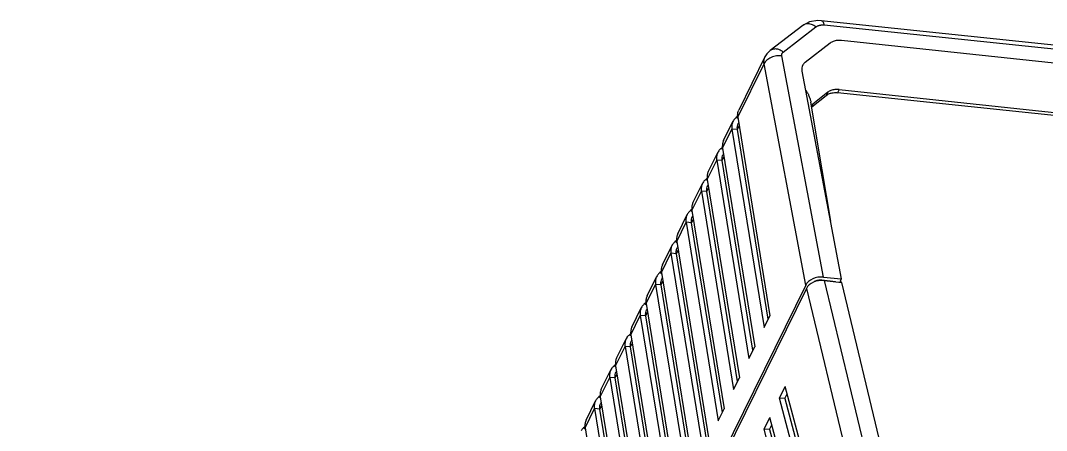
# Model space of a CAD drawing. Header units: millimetres. Extents: x 10368 to 13229, y -13270 to -11269.
# Drawn here: x 12798.2 to 12906.8, y -12349.1 to -12305.8 of the extents above; entities that cross this region are included whole.
import ezdxf

# ---------------------------------------------------------------- set-up
doc = ezdxf.new("R2010")
doc.units = ezdxf.units.MM

# ---------------------------------------------------------------- blocks, each defined once
blk = doc.blocks.new('u59')
at = {"color": 7, "linetype": 'Continuous'}
for p, q in [((-317.177, 69.942), (-234.061, 238.747)), ((-317.109, 69.585), (-234.008, 238.361)), ((-313.28, 84.862), (-318.976, 106.067)), ((-318.405, 106.062), (-312.704, 84.837)), ((-293.751, 84.685), (-297.154, 105.667)), ((-319.021, 104.81), (-313.32, 83.586)), ((-294.751, 82.652), (-298.155, 103.634)), ((-314.897, 81.578), (-320.593, 102.783)), ((-320.022, 102.778), (-314.321, 81.553)), ((-295.368, 81.401), (-298.771, 102.383)), ((-298.585, 102.76), (-295.331, 82.696)), ((-320.637, 101.522), (-314.937, 80.302)), ((-296.368, 79.368), (-299.772, 100.35)), ((-296.985, 78.117), (-300.388, 99.099)), ((-300.202, 99.475), (-296.948, 79.412)), ((-297.986, 76.084), (-301.389, 97.066)), ((-317.177, 69.942), (-323.418, 95.874)), ((-298.602, 74.833), (-302.005, 95.815)), ((-301.819, 96.191), (-298.565, 76.128)), ((-319.059, 69.105), (-325.3, 95.038)), ((-326.795, 93.703), (-320.922, 69.302)), ((-299.603, 72.8), (-303.006, 93.782)), ((-300.219, 71.549), (-303.622, 92.531)), ((-303.436, 92.907), (-300.182, 72.844)), ((-301.22, 69.516), (-304.623, 90.498)), ((-301.836, 68.265), (-305.239, 89.246)), ((-305.053, 89.623), (-301.799, 69.56)), ((-302.837, 66.232), (-306.24, 87.214)), ((-303.453, 64.98), (-306.856, 85.962)), ((-306.67, 86.339), (-303.416, 66.276)), ((-313.28, 84.862), (-313.527, 84.359)), ((-312.704, 84.837), (-313.32, 83.586)), ((-313.28, 84.862), (-312.704, 84.837)), ((-293.772, 84.82), (-293.595, 84.696)), ((-293.75, 84.573), (-293.595, 84.696)), ((-307.857, 83.929), (-308.473, 82.678)), ((-304.454, 62.948), (-307.857, 83.929)), ((-293.858, 83.877), (-294.859, 81.844)), ((-293.751, 84.685), (-294.751, 82.652)), ((-305.07, 61.696), (-308.473, 82.678)), ((-308.287, 83.055), (-305.033, 62.992)), ((-295.331, 82.696), (-295.517, 82.32)), ((-295.331, 82.696), (-294.751, 82.652)), ((-314.897, 81.578), (-315.144, 81.075)), ((-314.321, 81.553), (-314.937, 80.302)), ((-314.897, 81.578), (-314.321, 81.553)), ((-295.461, 81.979), (-295.414, 82.075)), ((-295.389, 81.535), (-295.212, 81.412)), ((-309.474, 80.645), (-310.09, 79.394)), ((-306.071, 59.663), (-309.474, 80.645)), ((-295.475, 80.593), (-296.476, 78.56)), ((-295.368, 81.401), (-296.368, 79.368)), ((-295.367, 81.289), (-295.212, 81.412)), ((-306.687, 58.412), (-310.09, 79.394)), ((-309.904, 79.771), (-306.65, 59.708)), ((-296.948, 79.412), (-297.134, 79.036)), ((-296.948, 79.412), (-296.368, 79.368)), ((-297.078, 78.695), (-297.031, 78.791)), ((-297.006, 78.251), (-296.829, 78.128)), ((-311.091, 77.361), (-311.707, 76.11)), ((-307.688, 56.379), (-311.091, 77.361)), ((-297.092, 77.309), (-298.093, 75.276)), ((-296.985, 78.117), (-297.986, 76.084)), ((-296.984, 78.005), (-296.829, 78.128)), ((-308.304, 55.128), (-311.707, 76.11)), ((-311.521, 76.487), (-308.267, 56.423)), ((-298.565, 76.128), (-298.751, 75.751)), ((-298.565, 76.128), (-297.986, 76.084)), ((-320.647, 48.926), (-569.906, 75.262)), ((-569.744, 75.59), (-320.486, 49.254)), ((-298.695, 75.411), (-298.648, 75.507)), ((-298.623, 74.967), (-298.446, 74.843)), ((-312.708, 74.077), (-313.324, 72.826)), ((-309.305, 53.095), (-312.708, 74.077)), ((-298.709, 74.025), (-299.71, 71.992)), ((-298.602, 74.833), (-299.603, 72.8)), ((-298.601, 74.72), (-298.446, 74.843)), ((-309.921, 51.848), (-313.324, 72.826)), ((-313.138, 73.203), (-309.884, 53.139)), ((-300.182, 72.844), (-300.368, 72.467)), ((-300.182, 72.844), (-299.603, 72.8)), ((-300.312, 72.126), (-300.265, 72.223)), ((-300.24, 71.683), (-300.063, 71.559)), ((-300.326, 70.741), (-301.327, 68.708)), ((-300.219, 71.549), (-301.22, 69.516)), ((-300.218, 71.436), (-300.063, 71.559)), ((-572.024, 70.269), (-320.896, 43.736)), ((-317.109, 69.585), (-312.702, 46.201)), ((-301.799, 69.56), (-301.985, 69.183)), ((-301.799, 69.56), (-301.22, 69.516)), ((-573.12, 68.938), (-319.075, 42.097)), ((-572.804, 68.48), (-318.759, 41.638)), ((-319.059, 69.105), (-320.922, 69.302)), ((-320.866, 69.312), (-320.819, 69.034)), ((-316.712, 46.963), (-320.855, 68.945)), ((-318.991, 68.748), (-320.855, 68.945)), ((-318.825, 69.043), (-320.267, 69.195)), ((-318.991, 68.748), (-314.584, 45.364)), ((-301.929, 68.842), (-301.882, 68.938)), ((-301.943, 67.457), (-302.944, 65.424)), ((-301.836, 68.265), (-302.837, 66.232)), ((-301.857, 68.399), (-301.68, 68.275)), ((-301.835, 68.152), (-301.68, 68.275)), ((-303.416, 66.276), (-303.602, 65.899)), ((-303.416, 66.276), (-302.837, 66.232)), ((-303.546, 65.558), (-303.499, 65.654)), ((-303.56, 64.173), (-304.561, 62.14)), ((-303.453, 64.98), (-304.454, 62.948)), ((-303.474, 65.115), (-303.297, 64.991)), ((-303.452, 64.868), (-303.297, 64.991)), ((-305.033, 62.992), (-305.219, 62.615)), ((-305.033, 62.992), (-304.454, 62.948)), ((-319.774, 62.842), (-318.858, 57.408)), ((-305.163, 62.274), (-305.116, 62.37)), ((-305.177, 60.888), (-306.178, 58.856)), ((-305.07, 61.696), (-306.071, 59.663)), ((-305.091, 61.831), (-304.914, 61.707)), ((-305.069, 61.584), (-304.914, 61.707)), ((-306.65, 59.708), (-306.836, 59.331)), ((-306.78, 58.99), (-306.733, 59.086)), ((-306.65, 59.708), (-306.071, 59.663)), ((-306.794, 57.604), (-307.795, 55.571)), ((-306.687, 58.412), (-307.688, 56.379)), ((-306.708, 58.547), (-306.531, 58.423)), ((-306.686, 58.3), (-306.531, 58.423)), ((-318.858, 57.408), (-317.658, 50.267)), ((-308.267, 56.423), (-308.453, 56.047)), ((-308.397, 55.706), (-308.35, 55.802)), ((-308.267, 56.423), (-307.688, 56.379)), ((-308.411, 54.32), (-309.412, 52.287)), ((-308.304, 55.128), (-309.305, 53.095)), ((-308.326, 55.263), (-308.148, 55.139)), ((-308.303, 55.016), (-308.148, 55.139)), ((-309.884, 53.139), (-310.07, 52.763)), ((-310.014, 52.422), (-309.967, 52.518)), ((-309.884, 53.139), (-309.305, 53.095)), ((-312.796, 45.466), (-310.02, 51.104)), ((-309.921, 51.848), (-312.702, 46.201)), ((-309.943, 51.978), (-309.765, 51.855)), ((-309.921, 51.731), (-309.765, 51.855)), ((-319.447, 49.205), (-317.873, 50.453)), ((-317.741, 50.759), (-319.286, 49.533)), ((-317.873, 50.453), (-317.736, 50.731)), ((-317.658, 50.265), (-317.658, 50.267)), ((-320.647, 48.926), (-320.486, 49.254)), ((-319.447, 49.205), (-319.286, 49.533)), ((-319.702, 43.999), (-317.048, 46.046)), ((-314.735, 44.952), (-318.181, 42.294)), ((-316.791, 42.139), (-313.345, 44.798)), ((-313.345, 44.797), (-313.345, 44.798)), ((-318.759, 41.638), (-318.759, 41.638)), ((-318.759, 41.638), (-318.389, 41.62)), ((-318.389, 41.62), (-317.499, 41.764)), ((-317.499, 41.764), (-316.791, 42.14))]:
    blk.add_line(p, q, dxfattribs=at)
blk.add_lwpolyline([(-313.345, 44.797), (-313.007, 45.132), (-312.795, 45.469)], dxfattribs=at)
for centre, radius, start, end in [((-295.928, 82.369), 1.191, 324.32645, 333.86627), ((-297.545, 79.085), 1.191, 324.32645, 333.86627), ((-299.162, 75.801), 1.191, 324.32645, 333.86627), ((-300.779, 72.517), 1.191, 324.32645, 333.86627), ((-323.299, 70.151), 2.726, 333.72902, 341.35821), ((-302.396, 69.233), 1.191, 324.32645, 333.86627), ((-304.013, 65.948), 1.191, 324.32645, 333.86627), ((-305.63, 62.664), 1.191, 324.32645, 333.86627), ((-307.247, 59.38), 1.191, 324.32645, 333.86627), ((-308.864, 56.096), 1.191, 324.32645, 333.86627), ((-310.481, 52.812), 1.191, 324.32645, 333.86627), ((-317.574, 46.752), 0.881, 335.40566, 350.80955), ((-317.245, 42.723), 0.739, 299.66838, 307.9262)]:
    blk.add_arc(centre, radius, start, end, dxfattribs=at)
for centre, start_param, end_param in [((-318.576, 70.092), -2.0404537, -0.47156), ((-318.508, 69.734), 4.2427316, 5.8116253)]:
    blk.add_ellipse(centre, major_axis=(1.467, 0.315), ratio=0.6452864, start_param=start_param, end_param=end_param, dxfattribs=at)
for points, start_tangent, end_tangent in [([(-293.595, 84.696), (-293.343, 84.959)], (0.7834617, 0.6214401), (0.5825537, 0.8127922)), ([(-293.858, 83.877), (-293.75, 84.21), (-293.75, 84.685)], (0.4406579, 0.8976751), (-0.1601047, 0.9871)), ([(-295.331, 82.696), (-295.331, 82.331), (-295.414, 82.075)], (0.1601047, -0.9871), (-0.4406622, -0.897673)), ([(-294.859, 81.844), (-294.751, 82.177), (-294.751, 82.652)], (0.4406665, 0.8976709), (-0.1601047, 0.9871)), ([(-295.212, 81.412), (-294.96, 81.674)], (0.7834617, 0.6214401), (0.5825537, 0.8127922)), ([(-295.475, 80.593), (-295.367, 80.926), (-295.367, 81.401)], (0.4406579, 0.8976751), (-0.1601047, 0.9871)), ([(-296.948, 79.412), (-296.948, 79.047), (-297.031, 78.791)], (0.1601047, -0.9871), (-0.4406622, -0.897673)), ([(-296.476, 78.56), (-296.368, 78.893), (-296.368, 79.368)], (0.4406665, 0.8976709), (-0.1601047, 0.9871)), ([(-296.829, 78.128), (-296.577, 78.39)], (0.7834617, 0.6214401), (0.5825537, 0.8127922)), ([(-297.092, 77.309), (-296.984, 77.642), (-296.984, 78.117)], (0.4406579, 0.8976751), (-0.1601047, 0.9871)), ([(-298.565, 76.128), (-298.565, 75.763), (-298.648, 75.507)], (0.1601047, -0.9871), (-0.4406622, -0.897673)), ([(-298.093, 75.276), (-297.985, 75.609), (-297.985, 76.084)], (0.4406665, 0.8976709), (-0.1601047, 0.9871)), ([(-298.446, 74.843), (-298.194, 75.106)], (0.7834617, 0.6214401), (0.5825537, 0.8127922)), ([(-298.709, 74.025), (-298.601, 74.358), (-298.601, 74.833)], (0.4406579, 0.8976751), (-0.1601047, 0.9871)), ([(-300.182, 72.844), (-300.182, 72.479), (-300.265, 72.223)], (0.1601047, -0.9871), (-0.4406622, -0.897673)), ([(-299.71, 71.992), (-299.602, 72.325), (-299.602, 72.8)], (0.4406665, 0.8976709), (-0.1601047, 0.9871)), ([(-300.063, 71.559), (-299.811, 71.822)], (0.7834617, 0.6214401), (0.5825537, 0.8127922)), ([(-300.326, 70.741), (-300.218, 71.073), (-300.218, 71.549)], (0.4406579, 0.8976751), (-0.1601047, 0.9871)), ([(-301.799, 69.56), (-301.799, 69.194), (-301.882, 68.939)], (0.1601047, -0.9871), (-0.4406622, -0.897673)), ([(-301.327, 68.708), (-301.219, 69.041), (-301.219, 69.516)], (0.4406665, 0.8976709), (-0.1601047, 0.9871)), ([(-318.436, 69.055), (-318.825, 69.043)], (-0.9873269, -0.1586996), (-0.9944646, 0.1050721)), ([(-318.052, 69.168), (-318.436, 69.055)], (-0.9140765, -0.4055418), (-0.9873269, -0.1586996)), ([(-301.68, 68.275), (-301.428, 68.538)], (0.7834617, 0.6214401), (0.5825537, 0.8127922)), ([(-301.943, 67.457), (-301.835, 67.789), (-301.835, 68.265)], (0.4406579, 0.8976751), (-0.1601047, 0.9871)), ([(-303.416, 66.276), (-303.416, 65.91), (-303.499, 65.654)], (0.1601047, -0.9871), (-0.4406622, -0.897673)), ([(-303.297, 64.991), (-303.046, 65.254)], (0.7834617, 0.6214401), (0.5825537, 0.8127922)), ([(-302.944, 65.424), (-302.836, 65.756), (-302.836, 66.232)], (0.4406665, 0.8976709), (-0.1601047, 0.9871)), ([(-303.56, 64.173), (-303.452, 64.505), (-303.452, 64.98)], (0.4406579, 0.8976751), (-0.1601047, 0.9871)), ([(-305.033, 62.992), (-305.033, 62.626), (-305.116, 62.37)], (0.1601047, -0.9871), (-0.4406622, -0.897673)), ([(-304.914, 61.707), (-304.663, 61.97)], (0.7834617, 0.6214401), (0.5825537, 0.8127922)), ([(-304.561, 62.14), (-304.453, 62.472), (-304.453, 62.948)], (0.4406665, 0.8976709), (-0.1601047, 0.9871)), ([(-305.177, 60.888), (-305.069, 61.221), (-305.069, 61.696)], (0.4406579, 0.8976751), (-0.1601047, 0.9871)), ([(-306.65, 59.708), (-306.65, 59.342), (-306.733, 59.086)], (0.1601047, -0.9871), (-0.4406622, -0.897673)), ([(-306.531, 58.423), (-306.28, 58.686)], (0.7834617, 0.6214401), (0.5825537, 0.8127922)), ([(-306.178, 58.856), (-306.07, 59.188), (-306.07, 59.663)], (0.4406665, 0.8976709), (-0.1601047, 0.9871)), ([(-306.794, 57.604), (-306.686, 57.937), (-306.686, 58.412)], (0.4406579, 0.8976751), (-0.1601047, 0.9871)), ([(-308.267, 56.423), (-308.267, 56.058), (-308.35, 55.802)], (0.1601047, -0.9871), (-0.4406622, -0.897673)), ([(-308.148, 55.139), (-307.897, 55.402)], (0.7834617, 0.6214401), (0.5825537, 0.8127922)), ([(-307.795, 55.572), (-307.687, 55.904), (-307.687, 56.379)], (0.4406665, 0.8976709), (-0.1601047, 0.9871)), ([(-308.411, 54.32), (-308.303, 54.653), (-308.303, 55.128)], (0.4406579, 0.8976751), (-0.1601047, 0.9871)), ([(-309.884, 53.139), (-309.884, 52.774), (-309.967, 52.518)], (0.1601047, -0.9871), (-0.4406622, -0.897673)), ([(-309.412, 52.287), (-309.304, 52.62), (-309.304, 53.095)], (0.4406665, 0.8976709), (-0.1601047, 0.9871)), ([(-309.921, 51.848), (-309.921, 51.408), (-310.02, 51.104)], (0.1601047, -0.9871), (-0.4407454, -0.8976322)), ([(-309.765, 51.855), (-309.514, 52.117)], (0.7834617, 0.6214401), (0.5825537, 0.8127922)), ([(-317.873, 50.453), (-317.708, 50.619)], (0.7834617, 0.6214401), (0.6210742, 0.7837517)), ([(-317.089, 48.959), (-317.122, 49.001), (-317.178, 49.077), (-317.235, 49.163), (-317.293, 49.26), (-317.354, 49.376), (-317.419, 49.516), (-317.487, 49.674), (-317.547, 49.837), (-317.597, 49.996), (-317.637, 50.158), (-317.658, 50.265)], (-0.6250723, 0.7805669), (-0.1661339, 0.9861032)), ([(-320.647, 48.926), (-320.188, 48.925)], (0.9944646, -0.1050721), (0.9942747, 0.1068541)), ([(-320.026, 49.253), (-320.486, 49.254)], (-0.9942747, -0.1068541), (-0.9944646, 0.1050721)), ([(-320.188, 48.925), (-319.779, 49.02)], (0.9942747, 0.1068541), (0.9349611, 0.3547504)), ([(-319.618, 49.348), (-320.026, 49.253)], (-0.9349611, -0.3547504), (-0.9942747, -0.1068541)), ([(-319.779, 49.02), (-319.447, 49.205)], (0.9349611, 0.3547504), (0.7834617, 0.6214401)), ([(-319.286, 49.533), (-319.618, 49.348)], (-0.7834617, -0.6214401), (-0.9349611, -0.3547504)), ([(-316.705, 46.611), (-316.712, 46.963)], (0.1600734, 0.9871051), (-0.1851982, 0.9827012)), ([(-317.048, 46.046), (-316.819, 46.299), (-316.774, 46.385)], (0.7918217, 0.6107524), (0.4169517, 0.9089286)), ([(-313.45, 45.529), (-312.991, 45.821)], (0.914048, 0.405606), (0.7428061, 0.6695066)), ([(-312.991, 45.821), (-312.702, 46.201)], (0.7428061, 0.6695066), (0.4191147, 0.9079333)), ([(-312.702, 46.201), (-312.682, 45.995), (-312.695, 45.789), (-312.745, 45.588), (-312.795, 45.469)], (0.1693166, -0.9855617), (-0.4389357, -0.8985185)), ([(-314.584, 45.364), (-314.576, 45.289), (-314.58, 45.214), (-314.597, 45.14), (-314.629, 45.07), (-314.676, 45.007), (-314.735, 44.952)], (0.1851786, -0.9827049), (-0.791829, -0.6107429)), ([(-314.735, 44.952), (-314.266, 44.697), (-313.796, 44.631), (-313.394, 44.763), (-313.345, 44.797)], (0.7960073, -0.605287), (0.7897151, 0.6134738)), ([(-314.584, 45.364), (-314.01, 45.368), (-313.45, 45.529)], (0.9905953, -0.1368247), (0.914048, 0.405606)), ([(-320.896, 43.736), (-320.436, 43.732), (-320.03, 43.822), (-319.702, 43.999)], (0.9944648, -0.1050698), (0.7918249, 0.6107482)), ([(-318.181, 42.294), (-318.27, 42.234), (-318.366, 42.186), (-318.47, 42.147), (-318.58, 42.118), (-318.697, 42.098), (-318.818, 42.088), (-318.944, 42.088), (-319.075, 42.097)], (-0.791832, -0.610739), (-0.994465, 0.105068)), ([(-319.075, 42.097), (-318.943, 41.77), (-318.762, 41.639), (-318.759, 41.638)], (0.2370145, -0.9715061), (0.9952566, -0.0972849)), ([(-318.181, 42.294), (-317.712, 42.039), (-317.242, 41.973), (-316.88, 42.08)], (0.7960073, -0.605287), (0.8687595, 0.4952342))]:
    blk.add_spline(points, degree=3, dxfattribs=dict(at, start_tangent=start_tangent, end_tangent=end_tangent))

msp = doc.modelspace()

# ---------------------------------------------------------------- block references
at = {"rotation": 180}
msp.add_blockref('u59', (12564.2, -12264.16), dxfattribs=at)

doc.saveas('drawing.dxf')
